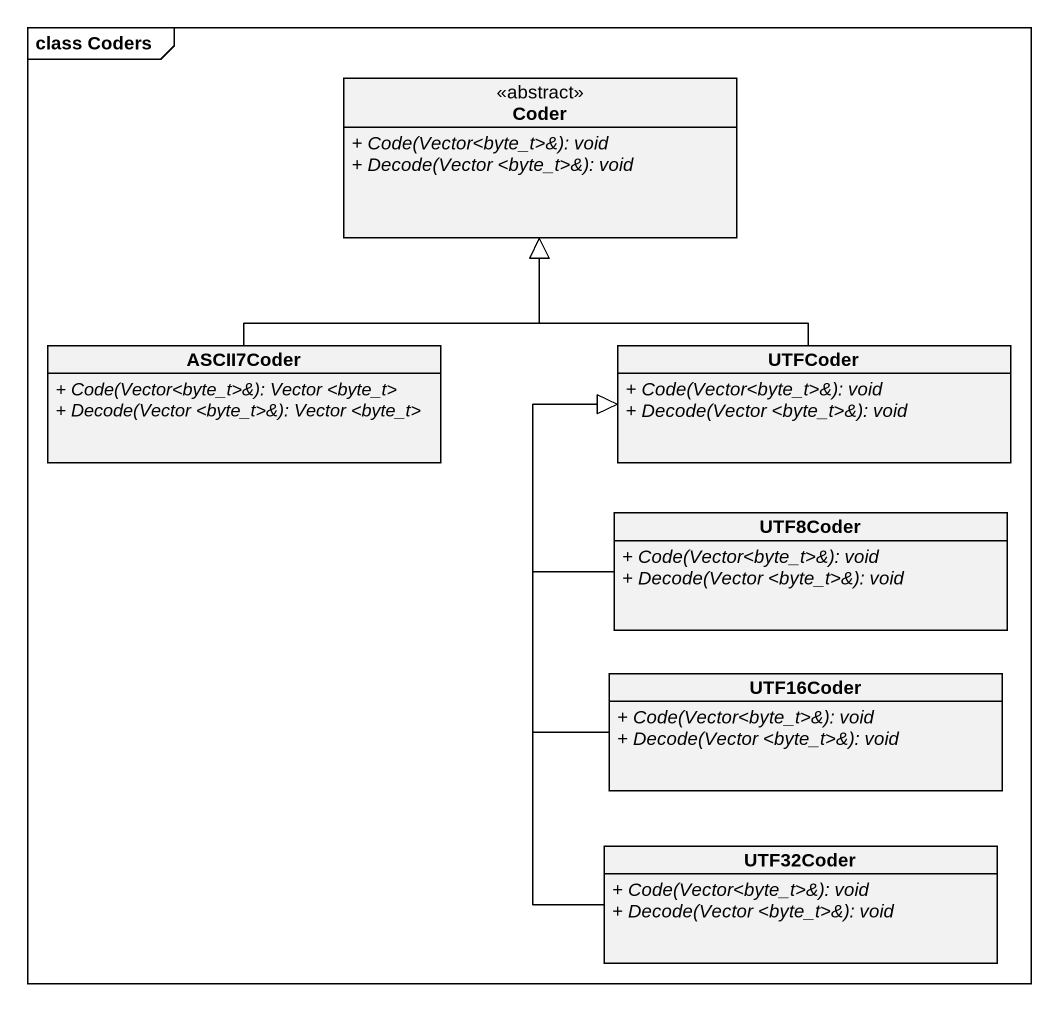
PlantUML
@startuml
mainframe class Coders
hide circle
hide empty members
skinparam classAttributeIconSize 0
class Coder <<abstract>> {
  {abstract} + Code(Vector<byte_t>&): void
  {abstract} + Decode(Vector <byte_t>&): void
}
class ASCII7Coder {
  {abstract} + Code(Vector<byte_t>&): Vector <byte_t>
  {abstract} + Decode(Vector <byte_t>&): Vector <byte_t>
}
class UTFCoder {
  {abstract} + Code(Vector<byte_t>&): void
  {abstract} + Decode(Vector <byte_t>&): void
}
class UTF8Coder {
  {abstract} + Code(Vector<byte_t>&): void
  {abstract} + Decode(Vector <byte_t>&): void
}
class UTF16Coder {
  {abstract} + Code(Vector<byte_t>&): void
  {abstract} + Decode(Vector <byte_t>&): void
}
class UTF32Coder {
  {abstract} + Code(Vector<byte_t>&): void
  {abstract} + Decode(Vector <byte_t>&): void
}
ASCII7Coder -up-|> Coder
UTFCoder -up-|> Coder
UTF8Coder -up-|> UTFCoder
UTF16Coder -up-|> UTFCoder
UTF32Coder -up-|> UTFCoder
@enduml
